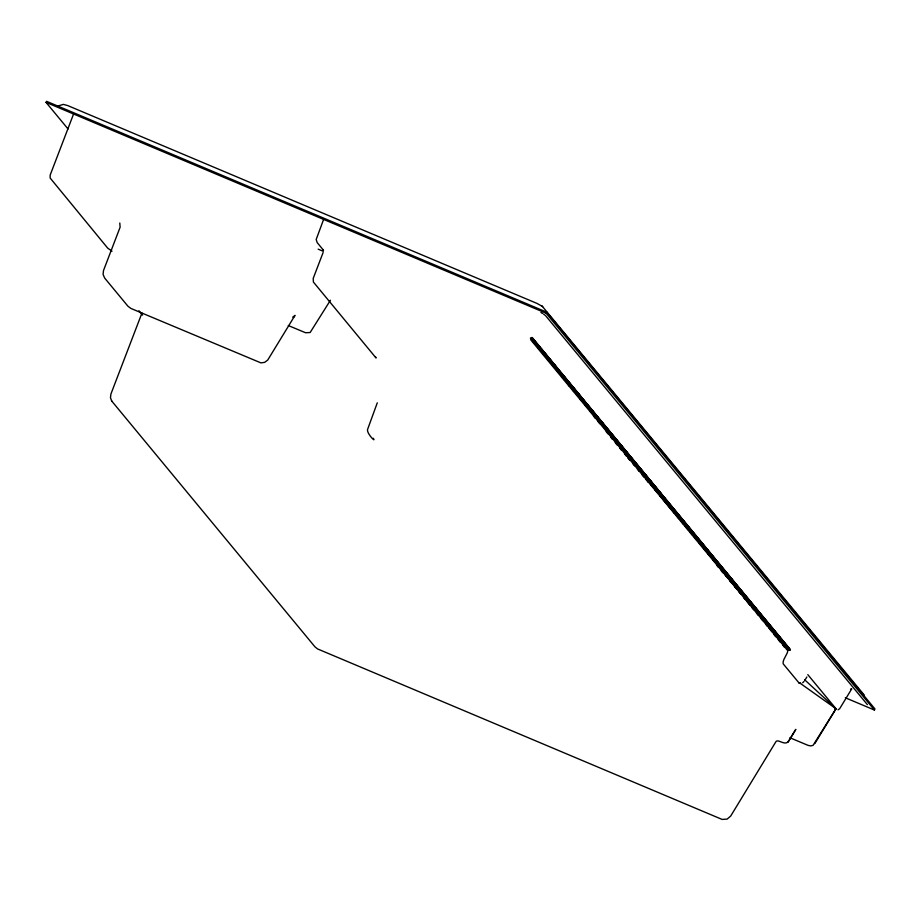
<?xml version="1.0" encoding="UTF-8"?>
<svg xmlns="http://www.w3.org/2000/svg" width="921" height="921" viewBox="0 0 921 921"><rect width="100%" height="100%" fill="white"/><g stroke="black" fill="none" stroke-linecap="round" stroke-linejoin="round"><path stroke-width="1.38" d="M73.588 113.985L50.195 175.002L50.125 177.995L107.734 248.163L112.017 251.18M141.961 313.025L110.9 394.073L110.474 397.826L111.832 401.234M323.628 219.405L316.179 239.495L317.169 242.58L323.513 250.259M323.133 252.481L313.209 278.395L313.405 282.056L376.079 358.004L375.492 356.818M68.062 128.998L46.05 102.392L46.58 101.322L546.671 312.15L874.95 708.963L874.42 710.033L845.317 697.761M874.42 710.033L546.141 313.232L546.671 312.15M288.296 325.539L305.565 332.734L310.135 332.527L330.432 300.246M111.545 400.831L314.994 646.876L317.561 648.925L722.122 819.425L727.141 819.091L730.675 816.087L776 741.555C778.233 738.596 785.532 746.758 788.906 740.726L795.825 729.351L788.802 740.898M835.934 708.836L813.105 745.319L810.825 745.918L808.085 745.377L789.861 737.733M838.029 709.849L839.653 708.733L851.695 688.931M119.788 223.009L120.11 227.211L103.497 270.555L103.083 274.446L104.718 278.13L127.938 306.209L130.92 308.443L260.942 362.886L264.695 362.333L267.735 360.042L295.008 315.362L293.2 317.123L294.547 316.076M804.862 680.274L806.865 676.981M835.854 708.997L814.797 743.615M804.068 681.413L802.663 682.783M660.046 494.174L789.193 650.284L790.253 649.708L532.039 337.42L789.619 648.718L788.376 649.178M293.949 316.732L292.97 317.1M786.914 649.178L787.869 648.994L606.421 429.888M851.58 689.058L850.509 689.092M57.309 106.18L63.365 104.395L67.74 105.581L536.793 303.331L542.17 306.256M318.159 249.154L323.283 251.318M46.05 102.392L546.141 313.232M540.938 312.484L542.527 313.451M800.073 683.198L835.877 708.629A7.782 1.243 26.1 0 1 835.623 709.089A7.656 1.22 26.1 0 1 834.725 709.032M542.377 306.405L864.347 695.171M541.893 306.048L542.699 306.635M543.54 314.096L545.094 315.235M530.807 339.895L787.697 650.617A3.661 1.22 -63.4 0 1 787.547 651.941A3.649 1.22 -63.1 0 1 786.937 653.576L783.978 659.286A6.102 2.072 -63 0 0 783.184 661.957A6.079 2.084 -62.7 0 0 783.426 664.122L799.06 683.002M804.724 679.836L835.692 708.364L807.809 674.656M541.088 348.783L551.978 361.907M554.707 365.188L556.514 367.375M582.855 399.104L561.062 372.844L790.253 649.708M661.105 493.598L531.751 337.65L789.32 648.994M540.754 348.967L548.916 358.822M555.282 366.489L789.93 649.95M660.783 493.84L531.44 337.857L788.963 649.155M660.426 494.036L531.095 338.007L788.56 649.201M556.468 369.402L554.477 367.191M566.484 381.467L574.669 391.333M581.036 399.012L582.855 401.199M585.583 404.492L587.402 406.691M563.56 378.151L565.379 380.35L563.652 378.163M569.926 385.83L568.107 383.631L569.995 385.83M572.655 389.123L574.474 391.31L572.712 389.123M587.207 406.656L585.388 404.469L587.207 406.656M565.195 380.361L563.18 378.209L565.091 380.385M567.727 383.689L569.742 385.841M574.278 391.321L572.275 389.169L574.14 391.344M582.463 401.188L580.449 399.035L582.291 401.222M587.011 406.668L584.996 404.515L586.815 406.702M569.362 385.957L567.543 383.758L569.431 385.922M545.692 315.799L867.375 704.634M541.191 348.679L552.059 361.838M554.776 365.13L556.595 367.318M582.13 399.438L789.573 650.145M589.947 409.972L604.786 427.701M530.358 338.157L788.802 650.353L659.263 494.255M589.555 410.018L604.199 427.712M606.03 429.934L608.781 433.25M611.521 436.566L613.351 438.776M616.103 442.103L617.933 444.313M620.673 447.629L622.504 449.851M625.255 453.167L627.086 455.377M628.916 457.587L630.747 459.809M633.498 463.125L635.329 465.335M638.069 468.651L639.899 470.873M642.651 474.188L644.481 476.399M646.312 478.609L649.052 481.936M650.882 484.147L652.713 486.357M655.464 489.673L657.295 491.895M593.941 415.613L595.772 417.823M598.523 421.15L600.354 423.361M611.337 436.635L613.167 438.845M615.907 442.172L617.738 444.383M620.489 447.698L622.32 449.909M625.06 453.236L626.902 455.446M628.732 457.656L630.563 459.867M633.303 463.194L635.133 465.404M637.885 468.72L639.715 470.942M642.455 474.257L644.286 476.468M646.116 478.678L648.868 482.005M650.698 484.216L652.529 486.426M655.268 489.742L657.099 491.964M659.85 495.279L661.681 497.49M663.511 499.7L666.263 503.027M668.093 505.238L670.833 508.553M672.664 510.764L674.494 512.985M677.246 516.301L679.076 518.511M681.816 521.839L683.647 524.049M685.477 526.259L688.229 529.575M690.059 531.797L692.799 535.113M694.63 537.323L697.381 540.639M699.212 542.86L728.499 578.261M730.33 580.472L733.081 583.799M734.912 586.009L737.663 589.325M739.494 591.547L741.324 593.757M744.064 597.073L745.895 599.283M747.725 601.505L750.477 604.821M752.307 607.031L755.047 610.347M756.878 612.569L758.708 614.779M761.46 618.095L763.29 620.305M766.03 623.632L767.872 625.843M769.703 628.053L772.443 631.38M774.273 633.59L777.025 636.906M778.855 639.116L780.686 641.338M783.426 644.654L785.256 646.864M593.769 415.705L595.599 417.927M598.339 421.242L600.17 423.453M611.153 436.738L612.983 438.949M615.735 442.264L617.565 444.475M620.317 447.802L622.147 450.012M624.887 453.328L626.717 455.538M628.548 457.76L630.378 459.97M633.13 463.286L634.96 465.496M637.7 468.824L639.531 471.034M642.282 474.35L644.113 476.571M645.943 478.782L648.683 482.097M650.525 484.308L652.356 486.53M655.096 489.845L656.926 492.056M659.678 495.371L661.508 497.593M663.339 499.804L666.079 503.119M667.909 505.33L670.661 508.657M672.491 510.867L674.322 513.078M677.062 516.405L678.892 518.615M681.644 521.931L683.474 524.141M685.305 526.363L688.056 529.679M689.887 531.889L692.627 535.205M694.457 537.427L696.288 539.637M703.609 548.49L705.44 550.7M708.191 554.016L710.022 556.226M712.762 559.554L714.592 561.764M717.344 565.08L719.174 567.301M721.926 570.617L723.756 572.827M725.587 575.038L728.327 578.365M730.157 580.575L732.909 583.891M734.739 586.101L737.479 589.428M739.31 591.639L741.14 593.849M743.892 597.176L745.722 599.387M747.553 601.597L750.293 604.913M752.123 607.135L754.875 610.45M756.705 612.661L758.536 614.871M761.287 618.198L763.118 620.409M765.858 623.724L767.688 625.935M769.519 628.157L772.27 631.472M774.101 633.683L776.84 637.01M778.671 639.22L780.501 641.43M783.253 644.746L785.083 646.968M593.469 415.981L595.3 418.192M598.04 421.519L599.87 423.729M610.853 437.003L612.695 439.213M615.435 442.541L617.266 444.751M620.017 448.067L621.848 450.277M624.588 453.604L626.418 455.814M628.249 458.025L630.079 460.235M632.831 463.562L634.661 465.773M637.401 469.088L639.232 471.31M641.983 474.626L643.814 476.836M645.644 479.047L648.396 482.374M725.288 575.314L727.118 577.525M729.858 580.84L731.688 583.062M734.44 586.378L736.27 588.588M739.01 591.915L740.841 594.126M743.592 597.441L745.423 599.652M747.253 601.874L749.993 605.189M751.824 607.4L753.666 609.61M756.406 612.937L758.236 615.147M760.988 618.463L762.818 620.673M765.558 624.001L767.389 626.211M769.219 628.421L771.971 631.748M773.801 633.959L776.541 637.274M778.372 639.485L780.202 641.707M782.954 645.022L784.784 647.233M606.168 431.638L607.998 433.849M610.75 437.176L612.58 439.386M615.32 442.702L617.151 444.912M619.902 448.239L621.733 450.45M624.473 453.765L626.303 455.976M628.134 458.198L629.964 460.408M716.653 565.195L718.472 567.382M721.189 570.675L723.008 572.862M773.801 634.258L775.62 636.457M778.337 639.75L780.156 641.937M782.873 645.23L784.692 647.417M138.91 310.711L142.571 315.143M540.892 348.909L550.839 360.963M554.465 365.349L582.509 399.323M540.719 348.978L544.334 353.365M547.051 356.657L548.858 358.845M555.19 366.512L581.416 398.298M537.634 345.766L541.433 350.13M546.671 356.715L548.663 358.891M554.81 366.57L581.22 398.333M537.45 345.755L541.064 350.13M554.626 366.558L565.471 379.694M567.278 381.893L569.984 385.174M571.803 387.361L578.123 395.028M567.797 383.666L569.615 385.864M563.088 378.243L564.895 380.442M572.148 389.215L573.783 391.506M377.288 402.822L367.801 428.829C365.407 432.49 376.908 443.784 373.258 438.258M323.202 249.706L323.19 249.867M800.568 682.956A6.09 2.072 -63 0 1 799.037 682.991M787.95 741.865L788.468 741.359L787.95 741.865M582.659 401.176L580.84 398.989L582.682 401.176M582.084 401.291L580.265 399.104L582.107 401.28"/></g></svg>
